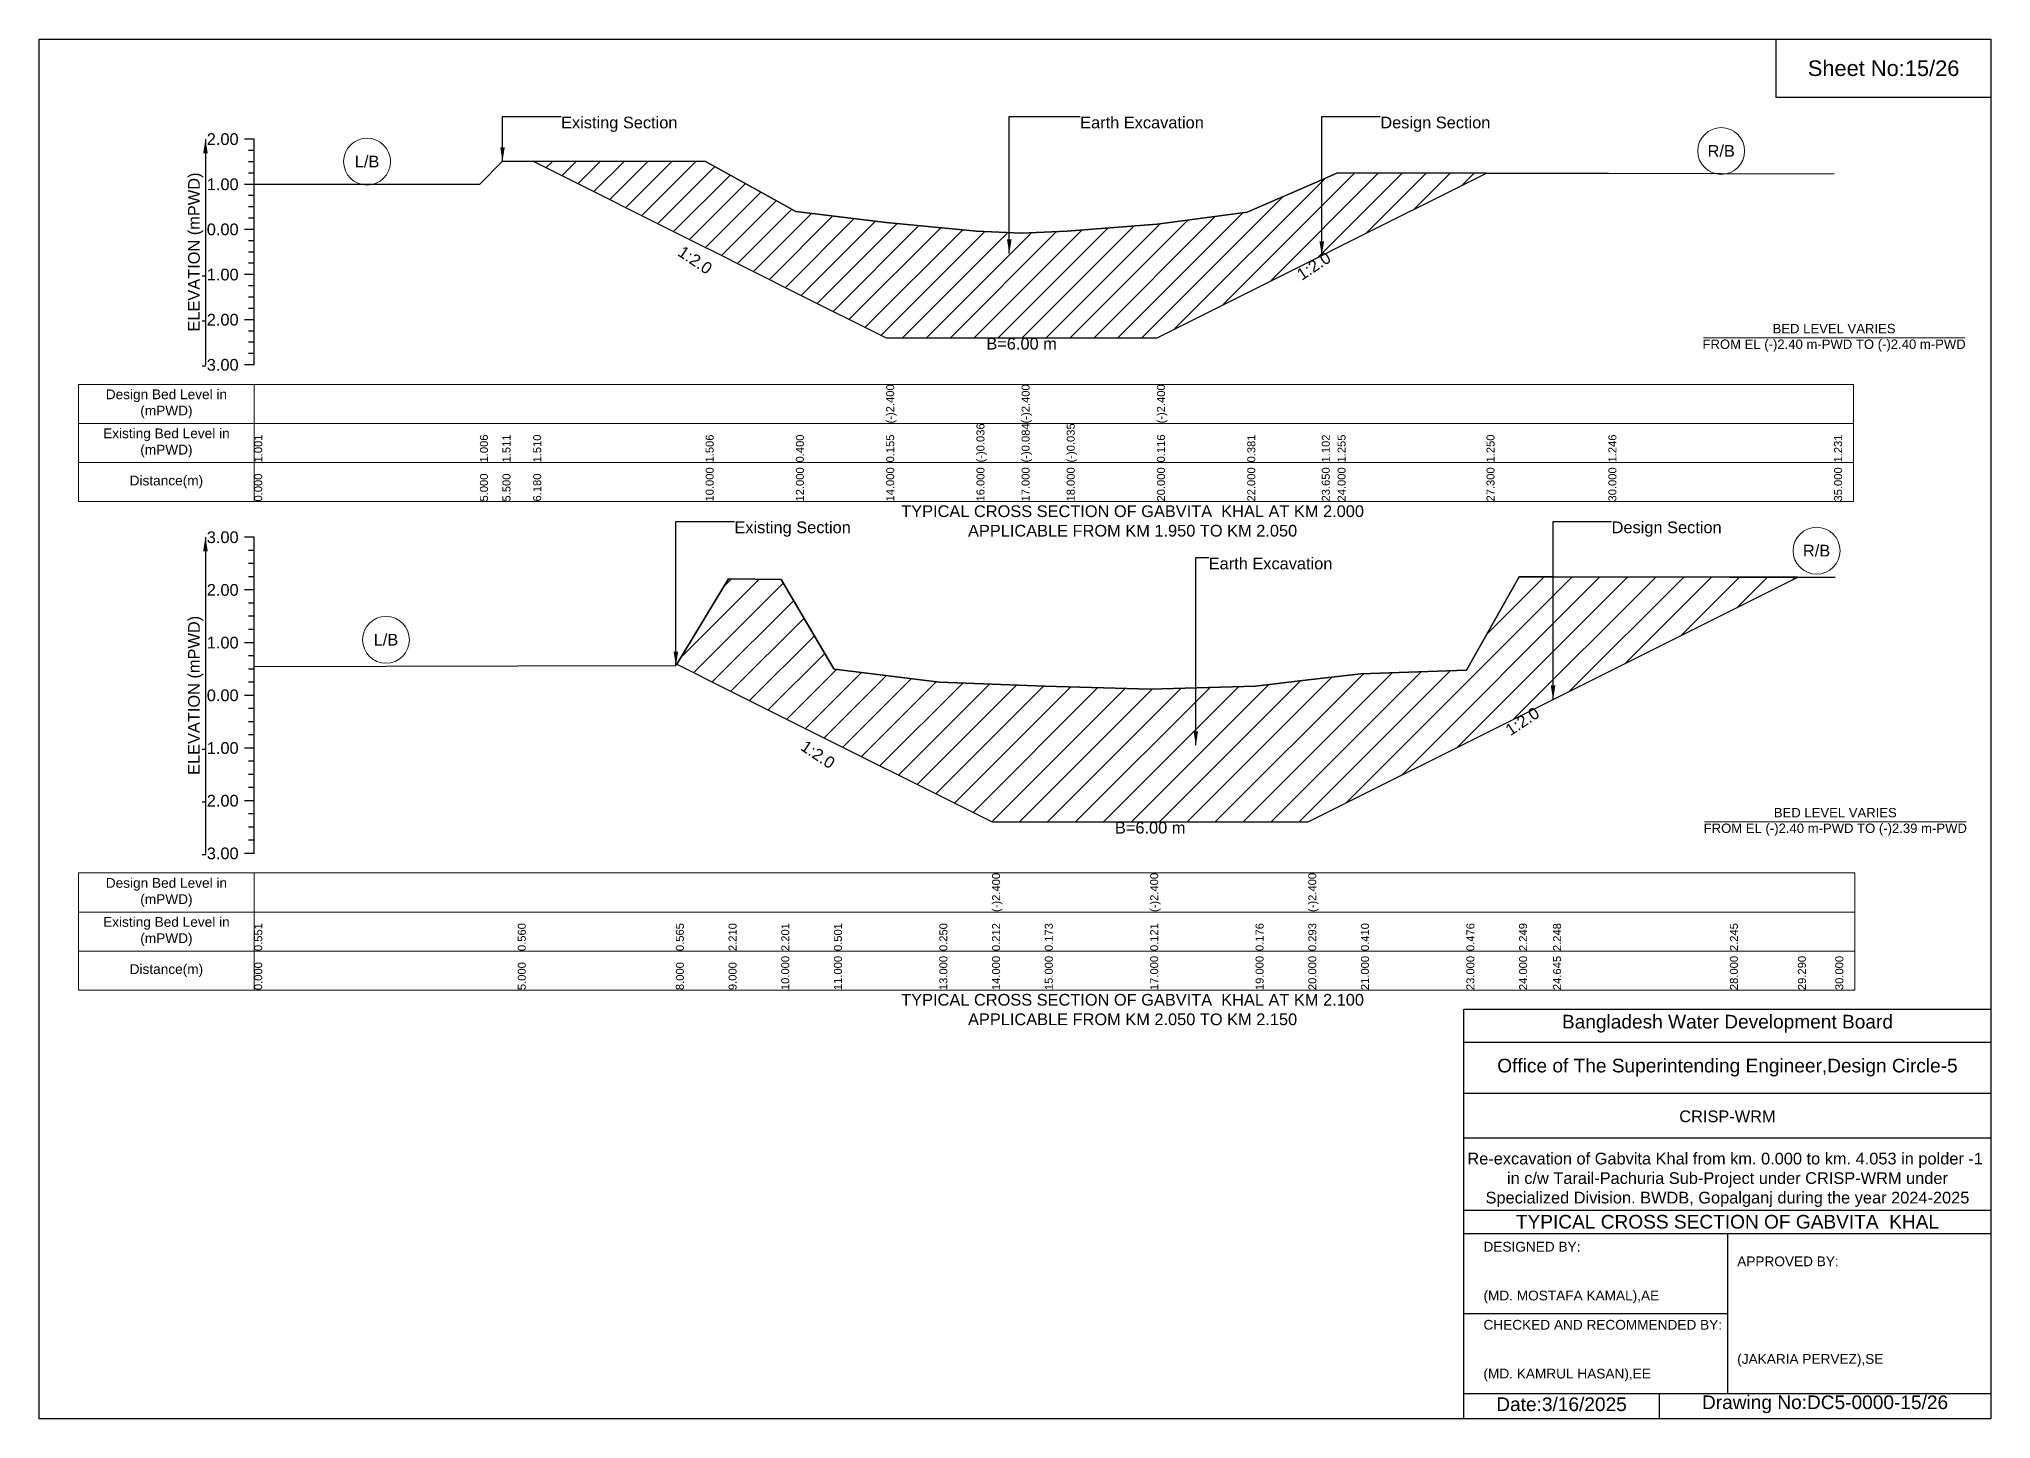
# Model space of a CAD drawing. Header units: feet. Extents: x 91000 to 358000, y -12982 to 34.
# Drawn here: x 240000 to 248000, y -5656 to 0 of the extents above; entities that cross this region are included whole.
import ezdxf

# ---------------------------------------------------------------- set-up
doc = ezdxf.new("R2010")
doc.units = ezdxf.units.FT
doc.header["$LTSCALE"] = 7
doc.header["$MEASUREMENT"] = 0
for name, color, linetype, lineweight in [('Cross section Data Border', 7, 'Continuous', 9), ('Cross Section Labels', 7, 'Continuous', 9), ('Existing_Bed_Level for Xsection', 7, 'Continuous', 25)]:
    doc.layers.add(name, color=color, linetype=linetype, lineweight=lineweight)
doc.styles.get("Standard").update_dxf_attribs({"font": 'arial.ttf'})
doc.dimstyles.get("Standard").update_dxf_attribs({"dimtxt": 0.18, "dimasz": 0.18, "dimexe": 0.18, "dimexo": 0.0625, "dimgap": 0.09, "dimtad": 0, "dimtih": 1, "dimtoh": 1, "dimdec": 4, "dimzin": 0, "dimdsep": 46, "dimtxsty": 'Standard', "dimcen": 0.09, "dimadec": 0, "dimazin": 0, "dimtfac": 1, "dimtdec": 4, "dimtofl": 0, "dimtmove": 0, "dimatfit": 3, "dimfxl": 1, "dimtolj": 1, "dimtzin": 0, "dimarcsym": 0})

msp = doc.modelspace()

# ---------------------------------------------------------------- hatches: boundary and pattern name
at = {"layer": 'Existing_Bed_Level for Xsection'}
h = msp.add_hatch(dxfattribs=at)
h.set_pattern_fill('ANSI31', color=256, scale=555, style=0)
h.set_pattern_definition([(45, (82.016, 399.894), (-49.055533, 49.055533), [])])
h.paths.add_polyline_path([(242025.2, -501.2), (242732, -854.6), (242748.6, -862.9), (243102, -1039.6), (243472, -1224.6), (243842, -1224.6), (244027, -1224.6), (244212, -1224.6), (244582, -1224.6), (244952, -1039.6), (245257.3, -886.9), (245322, -854.6), (245932.5, -549.3), (245322, -548.4), (245257.3, -576.7), (244952, -710.1), (244582, -759.1), (244212, -787), (244027, -796.1), (243842, -787.2), (243472, -751.9), (243102, -706.6), (242748.6, -511.1), (242732, -502)])
h = msp.add_hatch(dxfattribs=at)
h.set_pattern_fill('ANSI31', color=256, scale=648, style=0)
h.set_pattern_definition([(45, (82.02, 399.89), (-57.27565, 57.27565), [])])
h.paths.add_polyline_path([(242613.5, -2562.4), (242826, -2668.6), (243042, -2776.6), (243258, -2884.6), (243259.8, -2885.5), (243690, -3100.6), (243906, -3208.6), (244122, -3208.6), (244554, -3208.6), (244986, -3208.6), (245202, -3208.6), (245418, -3100.6), (245850, -2884.6), (246066, -2776.6), (246205.3, -2707), (246930, -2344.6), (247208.7, -2205.3), (246930, -2205.3), (246205.3, -2204.6), (246066, -2204.5), (245850, -2587.4), (245418, -2601.7), (245202, -2627), (244986, -2652.2), (244554, -2664.1), (244122, -2652.9), (243906, -2644.6), (243690, -2636.2), (243259.8, -2582.2), (243258, -2582), (243042, -2214.8), (242826, -2212.9)])

# ---------------------------------------------------------------- linework, layer by layer
for points in [[(240000, 0), (248000, 0), (248000, -5656), (240000, -5656)], [(247120, 0), (248000, 0), (248000, -240), (247120, -240)]]:
    msp.add_lwpolyline(points, close=True)
for points in [[(245840, -5656), (245840, -3976), (248000, -3976)], [(245840, -4112), (248000, -4112)], [(245840, -4320), (248000, -4320)], [(245840, -4504), (248000, -4504)], [(245840, -4800), (248000, -4800)], [(245840, -4896), (248000, -4896)], [(246920, -4896), (246920, -5552)], [(245840, -5224), (246920, -5224)], [(245840, -5552), (248000, -5552)], [(246640, -5552), (246640, -5656)]]:
    msp.add_lwpolyline(points)
at = {"layer": 'Cross section Data Border'}
for points in [[(240162, -1415.6), (247437, -1415.6), (247437, -1895.6), (240162, -1895.6)], [(240162, -3418.2), (247442, -3418.2), (247442, -3898.2), (240162, -3898.2)]]:
    msp.add_lwpolyline(points, close=True, dxfattribs=at)
for points in [[(240882, -1415.6), (240882, -1895.6)], [(240162, -1575.6), (247437, -1575.6)], [(240162, -1735.6), (247437, -1735.6)], [(240882, -3418.2), (240882, -3898.2)], [(240162, -3578.2), (247442, -3578.2)], [(240162, -3738.2), (247442, -3738.2)]]:
    msp.add_lwpolyline(points, dxfattribs=at)
at = {"layer": 'Cross Section Labels'}
for points in [[(246821.2, -1224.6), (247892.8, -1224.6)], [(246826.2, -3208.6), (247897.8, -3208.6)]]:
    msp.add_lwpolyline(points, dxfattribs=at)
for centre in [(246894.5, -458.9), (241344.5, -502.4), (247285.3, -2097.3), (241422, -2462.3)]:
    msp.add_circle(centre, 96, dxfattribs=at)
at = {"layer": 'Existing_Bed_Level for Xsection'}
for points in [[(240882, -410.6), (240842, -410.6)], [(240882, -456.8), (240858, -456.8)], [(240882, -1335.6), (240882, -1150.6), (240882, -965.6), (240882, -780.6), (240882, -595.6), (240882, -410.6)], [(240882, -503.1), (240858, -503.1)], [(240882, -549.3), (240858, -549.3)], [(240882, -595.4), (241807, -594.5), (241899.5, -501), (242025.2, -501.2), (242732, -502), (242748.6, -511.1), (243102, -706.6), (243472, -751.9), (243472, -751.9), (243842, -787.2), (244027, -796.1), (244027, -796.1), (244212, -787), (244582, -759.1), (244582, -759.1), (244952, -710.1), (245257.3, -576.7), (245322, -548.4), (245932.5, -549.3), (246432, -550.1), (247357, -552.8)], [(240882, -595.6), (240842, -595.6)], [(240882, -641.8), (240858, -641.8)], [(240882, -688.1), (240858, -688.1)], [(240882, -780.6), (240842, -780.6)], [(240882, -734.3), (240858, -734.3)], [(240882, -826.8), (240858, -826.8)], [(240882, -873.1), (240858, -873.1)], [(240882, -919.3), (240858, -919.3)], [(240882, -965.6), (240842, -965.6)], [(240882, -1011.8), (240858, -1011.8)], [(240882, -1058.1), (240858, -1058.1)], [(240882, -1104.3), (240858, -1104.3)], [(240882, -1150.6), (240842, -1150.6)], [(240882, -1196.8), (240858, -1196.8)], [(240882, -1243.1), (240858, -1243.1)], [(240882, -1335.6), (240842, -1335.6)], [(240882, -1289.3), (240858, -1289.3)], [(240882, -2042.2), (240842, -2042.2)], [(240882, -3338.2), (240882, -3122.2), (240882, -2906.2), (240882, -2690.2), (240882, -2474.2), (240882, -2258.2), (240882, -2042.2)], [(240882, -2096.2), (240858, -2096.2)], [(240882, -2150.2), (240858, -2150.2)], [(240882, -2204.2), (240858, -2204.2)], [(240882, -2571.2), (241962, -2569.3), (242610, -2568.2), (242613.5, -2562.4), (242826, -2212.9), (243042, -2214.8), (243258, -2582), (243259.8, -2582.2), (243690, -2636.2), (243906, -2644.6), (243906, -2644.6), (244122, -2652.9), (244554, -2664.1), (244554, -2664.1), (244986, -2652.2), (245202, -2627), (245202, -2627), (245418, -2601.7), (245850, -2587.4), (246066, -2204.5), (246205.3, -2204.6), (246930, -2205.3), (247208.7, -2205.3), (247362, -2205.3)], [(240882, -2258.2), (240842, -2258.2)], [(240882, -2312.2), (240858, -2312.2)], [(240882, -2366.2), (240858, -2366.2)], [(240882, -2474.2), (240842, -2474.2)], [(240882, -2420.2), (240858, -2420.2)], [(240882, -2528.2), (240858, -2528.2)], [(240882, -2582.2), (240858, -2582.2)], [(240882, -2636.2), (240858, -2636.2)], [(240882, -2690.2), (240842, -2690.2)], [(240882, -2744.2), (240858, -2744.2)], [(240882, -2798.2), (240858, -2798.2)], [(240882, -2852.2), (240858, -2852.2)], [(240882, -2906.2), (240842, -2906.2)], [(240882, -2960.2), (240858, -2960.2)], [(240882, -3014.2), (240858, -3014.2)], [(240882, -3068.2), (240858, -3068.2)], [(240882, -3122.2), (240842, -3122.2)], [(240882, -3176.2), (240858, -3176.2)], [(240882, -3230.2), (240858, -3230.2)], [(240882, -3338.2), (240842, -3338.2)], [(240882, -3284.2), (240858, -3284.2)]]:
    msp.add_lwpolyline(points, dxfattribs=at)
for points in [[(242025.2, -501.2), (242025.2, -501.2), (242732, -854.6), (242748.6, -862.9), (243102, -1039.6), (243472, -1224.6), (243472, -1224.6), (243842, -1224.6), (244027, -1224.6), (244027, -1224.6), (244212, -1224.6), (244582, -1224.6), (244582, -1224.6), (244952, -1039.6), (245257.3, -886.9), (245322, -854.6), (245932.5, -549.3), (245932.5, -549.3), (245932.5, -549.3), (245322, -548.4), (245257.3, -576.7), (244952, -710.1), (244582, -759.1), (244582, -759.1), (244212, -787), (244027, -796.1), (244027, -796.1), (243842, -787.2), (243472, -751.9), (243472, -751.9), (243102, -706.6), (242748.6, -511.1), (242732, -502), (242025.2, -501.2)], [(242613.5, -2562.4), (242613.5, -2562.4), (242826, -2668.6), (243042, -2776.6), (243258, -2884.6), (243259.8, -2885.5), (243690, -3100.6), (243906, -3208.6), (243906, -3208.6), (244122, -3208.6), (244554, -3208.6), (244554, -3208.6), (244986, -3208.6), (245202, -3208.6), (245202, -3208.6), (245418, -3100.6), (245850, -2884.6), (246066, -2776.6), (246205.3, -2707), (246930, -2344.6), (247208.7, -2205.3), (247208.7, -2205.3), (247208.7, -2205.3), (246930, -2205.3), (246205.3, -2204.6), (246066, -2204.5), (245850, -2587.4), (245418, -2601.7), (245202, -2627), (245202, -2627), (244986, -2652.2), (244554, -2664.1), (244554, -2664.1), (244122, -2652.9), (243906, -2644.6), (243906, -2644.6), (243690, -2636.2), (243259.8, -2582.2), (243258, -2582), (243042, -2214.8), (242826, -2212.9), (242613.5, -2562.4)]]:
    msp.add_lwpolyline(points, close=True, dxfattribs=at)

# ---------------------------------------------------------------- texts
at = {"attachment_point": 5}
for s, insert, char_height in [('Sheet No:15/26', (247560, -120), 64), ('Bangladesh Water Development Board', (246920, -4036), 56), ('Office of The Superintending Engineer,Design Circle-5', (246920, -4216), 56)]:
    msp.add_mtext(s, dxfattribs=dict(at, insert=insert, char_height=char_height))
for s, insert, char_height, width, attachment_point in [('CRISP-WRM', (246920, -4416), 48, 2240, 5), ('Re-excavation of Gabvita Khal from km. 0.000 to km. 4.053 in polder -1  in c/w Tarail-Pachuria Sub-Project under CRISP-WRM under Specialized Division. BWDB, Gopalganj during the year 2024-2025', (246920, -4676), 48, 2160, 5), ('TYPICAL CROSS SECTION OF GABVITA  KHAL', (246920, -4848), 56, 2240, 5), ('DESIGNED BY:^J^J^J(MD. MOSTAFA KAMAL),AE', (245920, -5056), 40, 1120, 4), ('APPROVED BY:^J^J^J^J^J^J(JAKARIA PERVEZ),SE', (246960, -5216), 40, 1120, 4), ('CHECKED AND RECOMMENDED BY:^J^J^J(MD. KAMRUL HASAN),EE', (245920, -5376), 40, 1120, 4), ('Date:3/16/2025 ', (246240, -5596), 56, 1120, 5), ('Drawing No:DC5-0000-15/26', (247320, -5596), 56, 1760, 5)]:
    msp.add_mtext(s, dxfattribs=dict(insert=insert, char_height=char_height, width=width, attachment_point=attachment_point))
at = {"layer": 'Cross section Data Border', "char_height": 40, "width": 640, "attachment_point": 5}
for s, insert in [('Design Bed Level in (mPWD)', (240522, -1495.6)), ('Existing Bed Level in (mPWD)', (240522, -1655.6)), ('Distance(m)', (240522, -1815.6)), ('Design Bed Level in (mPWD)', (240522, -3498.2)), ('Existing Bed Level in (mPWD)', (240522, -3658.2)), ('Distance(m)', (240522, -3818.2))]:
    msp.add_mtext(s, dxfattribs=dict(at, insert=insert))
at = {"layer": 'Cross Section Labels'}
for s, insert, char_height, attachment_point in [('Existing Section', (242139.5, -318.1), 48, 1), ('Earth Excavation', (244267, -318.1), 48, 1), ('Design Section', (245497.3, -318.1), 48, 1), ('L/B', (241344.5, -502.4), 48, 5), ('R/B', (246894.5, -458.9), 48, 5), ('BED LEVEL VARIES ^JFROM EL (-)2.40 m-PWD TO (-)2.40 m-PWD', (247357, -1224.6), 38.4, 5), ('B=6.00 m', (244027, -1224.6), 48, 2), ('TYPICAL CROSS SECTION OF GABVITA  KHAL AT KM 2.000^JAPPLICABLE FROM KM 1.950 TO KM 2.050', (244482, -1975.6), 48, 5), ('Existing Section', (242850, -1977.4), 48, 1), ('Design Section', (246445.3, -1977.4), 48, 1), ('R/B', (247285.3, -2097.3), 48, 5), ('Earth Excavation', (244794, -2125.7), 48, 1), ('L/B', (241422, -2462.3), 48, 5), ('BED LEVEL VARIES ^JFROM EL (-)2.40 m-PWD TO (-)2.39 m-PWD', (247362, -3208.6), 38.4, 5), ('B=6.00 m', (244554, -3208.6), 48, 2), ('TYPICAL CROSS SECTION OF GABVITA  KHAL AT KM 2.100^JAPPLICABLE FROM KM 2.050 TO KM 2.150', (244482, -3978.2), 48, 5)]:
    msp.add_mtext(s, dxfattribs=dict(at, insert=insert, char_height=char_height, attachment_point=attachment_point))
at = {"layer": 'Cross Section Labels', "char_height": 48, "attachment_point": 2}
for insert, rotation in [((242702.4, -886), 326.30993), ((245211, -910.1), 33.69007), ((246066, -2776.6), 33.69007), ((243205.8, -2912.5), 326.30993)]:
    msp.add_mtext('1:2.0', dxfattribs=dict(at, insert=insert, rotation=rotation))
at = {"layer": 'Existing_Bed_Level for Xsection', "char_height": 48, "attachment_point": 6}
for s, insert in [('2.00', (240818, -410.6)), ('1.00', (240818, -595.6)), ('0.00', (240818, -780.6)), ('-1.00', (240818, -965.6)), ('-2.00', (240818, -1150.6)), ('-3.00', (240818, -1335.6)), ('3.00', (240818, -2042.2)), ('2.00', (240818, -2258.2)), ('1.00', (240818, -2474.2)), ('0.00', (240818, -2690.2)), ('-1.00', (240818, -2906.2)), ('-2.00', (240818, -3122.2)), ('-3.00', (240818, -3338.2))]:
    msp.add_mtext(s, dxfattribs=dict(at, insert=insert))
at = {"layer": 'Existing_Bed_Level for Xsection', "rotation": 90}
for s, insert, char_height, attachment_point in [('ELEVATION (mPWD)', (240642, -873.1), 48, 5), ('(-)2.400', (243472, -1575.6), 32.8, 1), ('(-)2.400', (244027, -1575.6), 32.8, 1), ('(-)2.400', (244582, -1575.6), 32.8, 1), ('(-)0.036', (243842, -1735.6), 32.8, 1), ('(-)0.084', (244027, -1735.6), 32.8, 1), ('(-)0.035', (244212, -1735.6), 32.8, 1), ('1.001', (240882, -1735.6), 32.8, 1), ('1.006', (241807, -1735.6), 32.8, 1), ('1.511', (241899.5, -1735.6), 32.8, 1), ('1.510', (242025.2, -1735.6), 32.8, 1), ('1.506', (242732, -1735.6), 32.8, 1), ('0.400', (243102, -1735.6), 32.8, 1), ('0.155', (243472, -1735.6), 32.8, 1), ('0.116', (244582, -1735.6), 32.8, 1), ('0.381', (244952, -1735.6), 32.8, 1), ('1.102', (245257.3, -1735.6), 32.8, 1), ('1.255', (245322, -1735.6), 32.8, 1), ('1.250', (245932.5, -1735.6), 32.8, 1), ('1.246', (246432, -1735.6), 32.8, 1), ('1.231', (247357, -1735.6), 32.8, 1), ('10.000', (242732, -1895.6), 32.8, 1), ('12.000', (243102, -1895.6), 32.8, 1), ('14.000', (243472, -1895.6), 32.8, 1), ('16.000', (243842, -1895.6), 32.8, 1), ('17.000', (244027, -1895.6), 32.8, 1), ('18.000', (244212, -1895.6), 32.8, 1), ('20.000', (244582, -1895.6), 32.8, 1), ('22.000', (244952, -1895.6), 32.8, 1), ('23.650', (245257.3, -1895.6), 32.8, 1), ('24.000', (245322, -1895.6), 32.8, 1), ('27.300', (245932.5, -1895.6), 32.8, 1), ('30.000', (246432, -1895.6), 32.8, 1), ('35.000', (247357, -1895.6), 32.8, 1), ('0.000', (240882, -1895.6), 32.8, 1), ('5.000', (241807, -1895.6), 32.8, 1), ('5.500', (241899.5, -1895.6), 32.8, 1), ('6.180', (242025.2, -1895.6), 32.8, 1), ('ELEVATION (mPWD)', (240642, -2690.2), 48, 5), ('(-)2.400', (243906, -3578.2), 32.8, 1), ('(-)2.400', (244554, -3578.2), 32.8, 1), ('(-)2.400', (245202, -3578.2), 32.8, 1), ('0.551', (240882, -3738.2), 32.8, 1), ('0.560', (241962, -3738.2), 32.8, 1), ('0.565', (242610, -3738.2), 32.8, 1), ('2.210', (242826, -3738.2), 32.8, 1), ('2.201', (243042, -3738.2), 32.8, 1), ('0.501', (243258, -3738.2), 32.8, 1), ('0.250', (243690, -3738.2), 32.8, 1), ('0.212', (243906, -3738.2), 32.8, 1), ('0.173', (244122, -3738.2), 32.8, 1), ('0.121', (244554, -3738.2), 32.8, 1), ('0.176', (244986, -3738.2), 32.8, 1), ('0.293', (245202, -3738.2), 32.8, 1), ('0.410', (245418, -3738.2), 32.8, 1), ('0.476', (245850, -3738.2), 32.8, 1), ('2.249', (246066, -3738.2), 32.8, 1), ('2.248', (246205.3, -3738.2), 32.8, 1), ('2.245', (246930, -3738.2), 32.8, 1), ('10.000', (243042, -3898.2), 32.8, 1), ('11.000', (243258, -3898.2), 32.8, 1), ('13.000', (243690, -3898.2), 32.8, 1), ('14.000', (243906, -3898.2), 32.8, 1), ('15.000', (244122, -3898.2), 32.8, 1), ('17.000', (244554, -3898.2), 32.8, 1), ('19.000', (244986, -3898.2), 32.8, 1), ('20.000', (245202, -3898.2), 32.8, 1), ('21.000', (245418, -3898.2), 32.8, 1), ('23.000', (245850, -3898.2), 32.8, 1), ('24.000', (246066, -3898.2), 32.8, 1), ('28.000', (246930, -3898.2), 32.8, 1), ('29.290', (247208.7, -3898.2), 32.8, 1), ('30.000', (247362, -3898.2), 32.8, 1), ('0.000', (240882, -3898.2), 32.8, 1), ('5.000', (241962, -3898.2), 32.8, 1), ('8.000', (242610, -3898.2), 32.8, 1), ('9.000', (242826, -3898.2), 32.8, 1), ('24.645', (246205.3, -3898.2), 32.8, 1)]:
    msp.add_mtext(s, dxfattribs=dict(at, insert=insert, char_height=char_height, attachment_point=attachment_point))

# ---------------------------------------------------------------- leaders
at = {"layer": 'Cross Section Labels', "annotation_type": 0, "has_hookline": 1, "hookline_direction": 0}
for points, text_width in [([(241899.5, -501), (241899.5, -318.1), (242139.4, -318.1)], 467.2), ([(243976.5, -878.8), (243976.5, -318.1), (244266.9, -318.1)], 497), ([(245257.3, -886.9), (245257.3, -318.1), (245497.2, -318.1)], 441.2), ([(242610, -2568.2), (242610, -1977.4), (242849.9, -1977.4)], 467.2), ([(246205.3, -2707), (246205.3, -1977.4), (246445.2, -1977.4)], 441.2), ([(244741.2, -2894.5), (244741.2, -2125.7), (244793.9, -2125.7)], 497)]:
    msp.add_leader(points, dimstyle='Standard', override={"dimasz": 57.6}, dxfattribs=dict(at, text_width=text_width))
at = {"layer": 'Existing_Bed_Level for Xsection'}
for points in [[(240682, -410.6), (240682, -1335.6)], [(240682, -2042.2), (240682, -3338.2)]]:
    msp.add_leader(points, dimstyle='Standard', override={"dimasz": 57.6}, dxfattribs=at)

doc.saveas('drawing.dxf')
